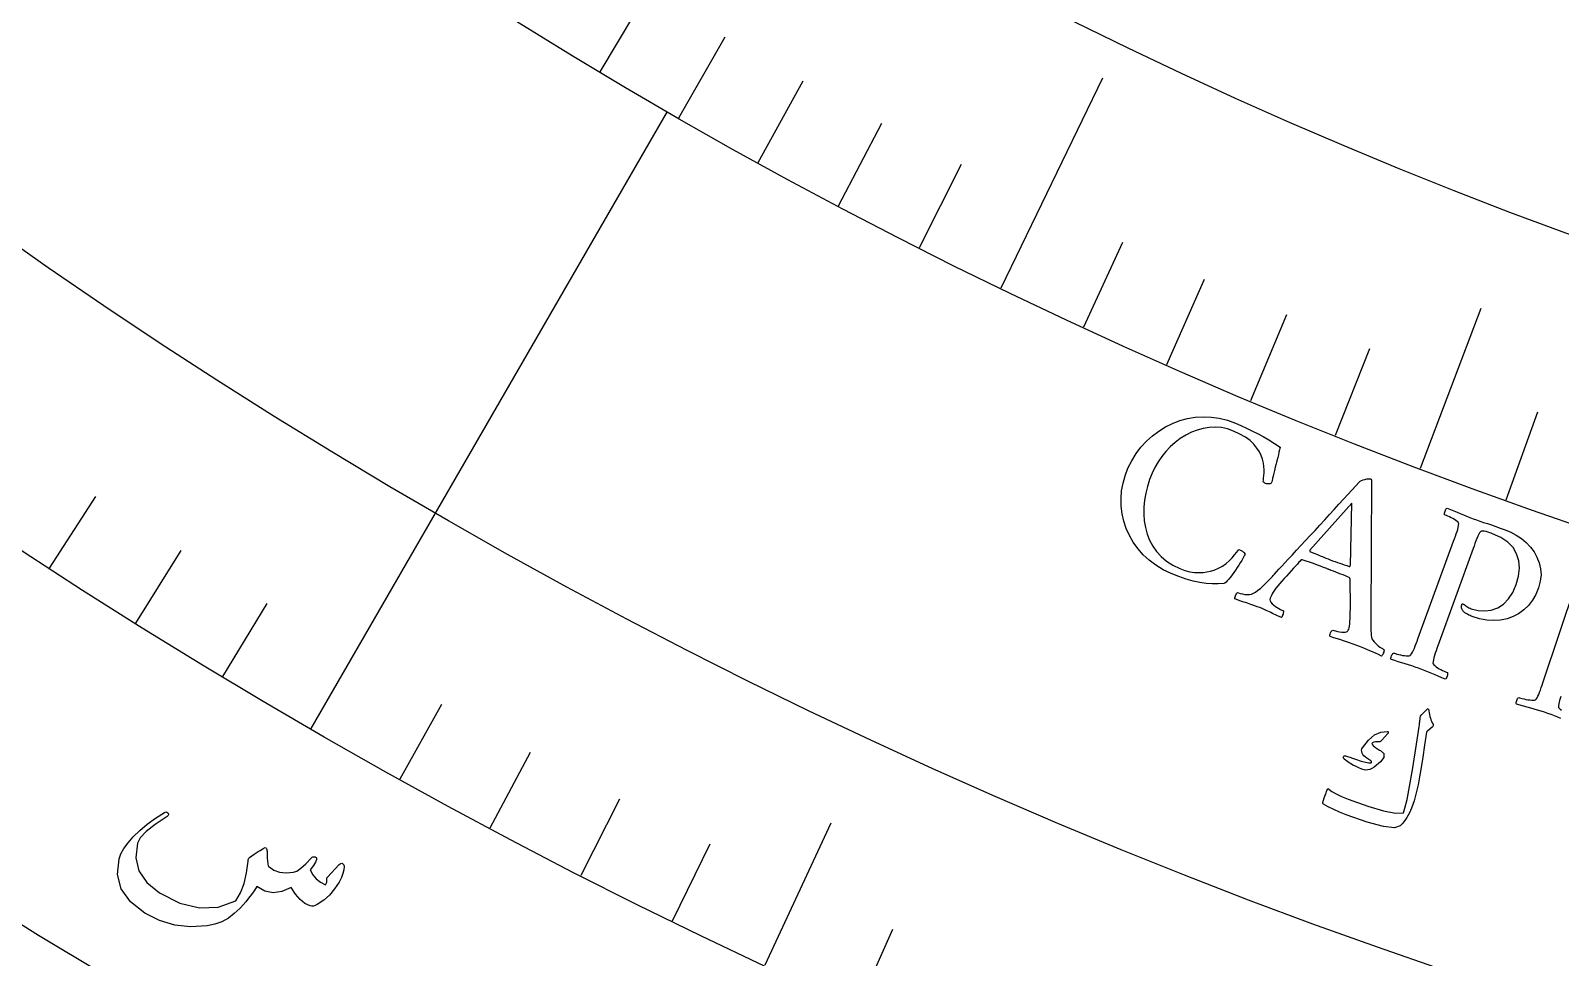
# Model space of a CAD drawing. Header units: millimetres. Extents: x -65 to 65, y -65 to 75.
# Drawn here: x -32.23 to -16.88, y -53.24 to -43.94 of the extents above; entities that cross this region are included whole.
import ezdxf

# ---------------------------------------------------------------- set-up
doc = ezdxf.new("R2010")
doc.units = ezdxf.units.MM
for name, color, linetype in [('CUT_OUTER', 1, 'Continuous'), ('ENGRAVE', 7, 'Continuous'), ('ENGRAVE_FINE', 8, 'Continuous'), ('TEXT', 5, 'Continuous')]:
    doc.layers.add(name, color=color, linetype=linetype)

msp = doc.modelspace()

# ---------------------------------------------------------------- linework, layer by layer
at = {"layer": 'CUT_OUTER'}
msp.add_arc((-0.0001, -0.0002), 64.9998, 178.916906, 2.285404, dxfattribs=at)
at = {"layer": 'ENGRAVE'}
for points in [[(-26.5146, -44.354), (-25.6342, -42.8811)], [(-22.4914, -46.5236), (-21.4729, -44.4168)], [(-29.4125, -50.9439), (-25.8375, -44.7519)], [(-18.2859, -48.3315), (-17.6787, -46.7265)], [(-24.8605, -53.3136), (-24.1957, -51.8879)]]:
    msp.add_lwpolyline(points, dxfattribs=at)
for radius in [63.7, 63.7, 61.9938, 58.825, 58.825, 56.3225, 51.675, 51.675, 48.945]:
    msp.add_circle((0, 0), radius, dxfattribs=at)
at = {"layer": 'ENGRAVE_FINE'}
for points in [[(-25.7261, -44.816), (-25.2601, -44.0042)], [(-24.9293, -45.2641), (-24.4777, -44.4442)], [(-24.1244, -45.6981), (-23.6874, -44.8704)], [(-23.3117, -46.118), (-22.8894, -45.2827)], [(-21.6638, -46.9146), (-21.2714, -46.0649)], [(-20.8292, -47.2911), (-20.4519, -46.4345)], [(-19.9879, -47.6528), (-19.6258, -46.7897)], [(-19.14, -47.9996), (-18.7933, -47.1302)], [(-17.4258, -48.6482), (-17.1102, -47.767)], [(-32.0384, -49.3348), (-31.5711, -48.6152)], [(-31.1725, -49.8864), (-30.7178, -49.1588)], [(-30.2971, -50.4229), (-29.8552, -49.6874)], [(-28.5189, -51.4495), (-28.103, -50.6991)], [(-27.6167, -51.9394), (-27.2139, -51.1818)], [(-26.706, -52.4135), (-26.3165, -51.649)], [(-25.7872, -52.8716), (-25.4111, -52.1004)], [(-23.9263, -53.7393), (-23.5773, -52.9555)]]:
    msp.add_lwpolyline(points, dxfattribs=at)
at = {"layer": 'TEXT'}
for points in [[(-20.142, -47.8807), (-20.0876, -47.9042), (-20.0324, -47.9293), (-19.9764, -47.9561), (-19.9195, -47.9844), (-19.8625, -48.0148), (-19.8059, -48.0476), (-19.7499, -48.0828), (-19.6943, -48.1205), (-19.695, -48.1236), (-19.6971, -48.1331), (-19.7007, -48.1489), (-19.7057, -48.1711), (-19.7118, -48.1974), (-19.7185, -48.2258), (-19.7259, -48.2563), (-19.734, -48.2889), (-19.7423, -48.3217), (-19.75, -48.3531), (-19.7573, -48.383), (-19.7642, -48.4113), (-19.7702, -48.4361), (-19.7751, -48.455), (-19.7787, -48.4683), (-19.7812, -48.4758), (-19.7831, -48.4804), (-19.7873, -48.4841), (-19.7937, -48.4869), (-19.8024, -48.4887), (-19.8122, -48.4894), (-19.8218, -48.4889), (-19.8312, -48.487), (-19.8404, -48.484), (-19.8479, -48.4804), (-19.8545, -48.4762), (-19.8601, -48.4713), (-19.8649, -48.4658), (-19.862, -48.4502), (-19.8593, -48.4304), (-19.8567, -48.4065), (-19.8543, -48.3785), (-19.8535, -48.3474), (-19.8559, -48.3144), (-19.8614, -48.2795), (-19.87, -48.2425), (-19.8832, -48.2046), (-19.9021, -48.1669), (-19.9268, -48.1292), (-19.9574, -48.0916), (-19.9952, -48.0552), (-20.0419, -48.021), (-20.0974, -47.9889), (-20.1617, -47.959), (-20.2226, -47.9375), (-20.2836, -47.9241), (-20.3448, -47.9189), (-20.4063, -47.9219), (-20.4671, -47.9321), (-20.5265, -47.9486), (-20.5845, -47.9714), (-20.6412, -48.0005), (-20.6956, -48.0349), (-20.747, -48.0738), (-20.7953, -48.1169), (-20.8405, -48.1645), (-20.8819, -48.2153), (-20.9188, -48.2683), (-20.951, -48.3234), (-20.9786, -48.3807), (-21.0046, -48.4466), (-21.0259, -48.5138), (-21.0425, -48.5825), (-21.0544, -48.6524), (-21.061, -48.7225), (-21.0616, -48.7917), (-21.0563, -48.8598), (-21.045, -48.9269), (-21.0273, -48.9918), (-21.0026, -49.0536), (-20.9711, -49.1122), (-20.9326, -49.1676), (-20.8867, -49.2186), (-20.8326, -49.2639), (-20.7705, -49.3036), (-20.7003, -49.3376), (-20.6493, -49.3566), (-20.6004, -49.3699), (-20.5538, -49.3775), (-20.5095, -49.3794), (-20.4675, -49.3771), (-20.4279, -49.372), (-20.3908, -49.3643), (-20.3562, -49.3537), (-20.3122, -49.3358), (-20.2721, -49.3142), (-20.236, -49.2889), (-20.2039, -49.2599), (-20.1753, -49.2298), (-20.15, -49.2011), (-20.128, -49.1737), (-20.1093, -49.1477), (-20.0898, -49.1549), (-20.0727, -49.1653), (-20.0578, -49.1788), (-20.0452, -49.1954), (-20.0498, -49.2053), (-20.0571, -49.2188), (-20.0671, -49.236), (-20.0797, -49.2568), (-20.094, -49.2798), (-20.1092, -49.3037), (-20.1253, -49.3284), (-20.1422, -49.3539), (-20.1594, -49.379), (-20.1762, -49.4023), (-20.1927, -49.424), (-20.2088, -49.4439), (-20.2238, -49.4611), (-20.2368, -49.4743), (-20.2479, -49.4835), (-20.257, -49.4889), (-20.3149, -49.493), (-20.3747, -49.4925), (-20.4364, -49.4875), (-20.5, -49.4779), (-20.5663, -49.4634), (-20.6363, -49.4435), (-20.7098, -49.4183), (-20.7869, -49.3878), (-20.8672, -49.3497), (-20.9407, -49.3055), (-21.0076, -49.2554), (-21.0678, -49.1995), (-21.121, -49.1388), (-21.167, -49.0747), (-21.2057, -49.0071), (-21.2373, -48.9362), (-21.2614, -48.8629), (-21.2781, -48.7885), (-21.2874, -48.7128), (-21.2892, -48.6359), (-21.2834, -48.5589), (-21.2699, -48.4826), (-21.2488, -48.4072), (-21.22, -48.3325), (-21.1824, -48.2565), (-21.139, -48.1858), (-21.0898, -48.1207), (-21.0348, -48.0609), (-20.975, -48.007), (-20.9114, -47.9593), (-20.8442, -47.9177), (-20.7732, -47.8823), (-20.6994, -47.8539), (-20.6235, -47.8332), (-20.5456, -47.8203), (-20.4657, -47.8151), (-20.3848, -47.8182), (-20.3039, -47.8302), (-20.2229, -47.851), (-20.142, -47.8807)], [(-19.7749, -49.4202), (-19.7721, -49.4172), (-19.7637, -49.4083), (-19.7497, -49.3933), (-19.7302, -49.3723), (-19.7059, -49.3461), (-19.6777, -49.3157), (-19.6456, -49.2809), (-19.6096, -49.2417), (-19.5705, -49.1993), (-19.5291, -49.1546), (-19.4853, -49.1076), (-19.4392, -49.0584), (-19.3917, -49.0076), (-19.3437, -48.956), (-19.2954, -48.9035), (-19.2466, -48.8501), (-19.198, -48.7969), (-19.1505, -48.7448), (-19.104, -48.6938), (-19.0584, -48.6439), (-19.0148, -48.596), (-18.9738, -48.5511), (-18.9354, -48.5091), (-18.8998, -48.4702), (-18.8902, -48.4629), (-18.8776, -48.4561), (-18.8621, -48.4497), (-18.8437, -48.4438), (-18.8253, -48.4393), (-18.8098, -48.4369), (-18.7974, -48.4367), (-18.788, -48.4387), (-18.7859, -48.4396), (-18.7844, -48.4404), (-18.7833, -48.4412), (-18.7827, -48.4421), (-18.7822, -48.443), (-18.7813, -48.4443), (-18.78, -48.4459), (-18.7784, -48.4478), (-18.7839, -49.84), (-18.7836, -49.9088), (-18.783, -49.9603), (-18.7823, -49.9946), (-18.7815, -50.0115), (-18.7789, -50.0267), (-18.7732, -50.042), (-18.7643, -50.0575), (-18.7523, -50.0731), (-18.7385, -50.0882), (-18.7242, -50.1019), (-18.7094, -50.1144), (-18.6941, -50.1255), (-18.6799, -50.1349), (-18.6684, -50.1421), (-18.6596, -50.1471), (-18.6536, -50.1499), (-18.6521, -50.158), (-18.6526, -50.1672), (-18.6553, -50.1775), (-18.66, -50.1888), (-18.6652, -50.1994), (-18.6696, -50.2075), (-18.673, -50.2131), (-18.6756, -50.2163), (-18.708, -50.2016), (-18.7388, -50.1877), (-18.7678, -50.1746), (-18.7951, -50.1623), (-18.823, -50.1501), (-18.8536, -50.1374), (-18.8871, -50.124), (-18.9234, -50.1101), (-18.9618, -50.0958), (-18.997, -50.0832), (-19.0289, -50.0723), (-19.0577, -50.0632), (-19.0865, -50.0543), (-19.1188, -50.0442), (-19.1545, -50.033), (-19.1936, -50.0206), (-19.1955, -50.0135), (-19.1955, -50.0051), (-19.1934, -49.9956), (-19.1893, -49.9848), (-19.1841, -49.9744), (-19.1785, -49.9662), (-19.1725, -49.9602), (-19.1662, -49.9562), (-19.154, -49.9603), (-19.1385, -49.9645), (-19.1196, -49.9688), (-19.0974, -49.9732), (-19.0751, -49.9766), (-19.0561, -49.978), (-19.0404, -49.9772), (-19.0279, -49.9744), (-19.0217, -49.9704), (-19.016, -49.9642), (-19.0108, -49.9559), (-19.0061, -49.9453), (-19.0023, -49.9326), (-18.9991, -49.9156), (-18.9964, -49.8942), (-18.9942, -49.8684), (-18.9925, -49.8394), (-18.9912, -49.8085), (-18.9903, -49.7755), (-18.9897, -49.7406), (-18.9895, -49.7049), (-18.9894, -49.6696), (-18.9894, -49.6348), (-18.9896, -49.6004), (-18.9899, -49.5677), (-18.9901, -49.5381), (-18.9903, -49.5114), (-18.9905, -49.4878), (-18.9907, -49.4684), (-18.9908, -49.4546), (-18.9909, -49.4463), (-18.9909, -49.4436), (-18.9911, -49.4432), (-18.9916, -49.442), (-18.9925, -49.4399), (-18.9937, -49.4371), (-18.9953, -49.4342), (-18.997, -49.4318), (-18.999, -49.4301), (-19.0012, -49.4289), (-19.0193, -49.4208), (-19.0395, -49.4122), (-19.0618, -49.4031), (-19.0862, -49.3935), (-19.1113, -49.3838), (-19.1355, -49.3744), (-19.1589, -49.3653), (-19.1814, -49.3566), (-19.1872, -49.3543), (-19.193, -49.3521), (-19.1987, -49.3498), (-19.2045, -49.3476), (-19.2102, -49.3454), (-19.2156, -49.3433), (-19.2206, -49.3413), (-19.2254, -49.3395), (-19.2589, -49.3265), (-19.2898, -49.3146), (-19.3182, -49.3039), (-19.344, -49.2944), (-19.3704, -49.285), (-19.4004, -49.2746), (-19.4341, -49.2633), (-19.4713, -49.251), (-19.4727, -49.2507), (-19.4746, -49.2507), (-19.4769, -49.251), (-19.4797, -49.2517), (-19.4823, -49.2524), (-19.4842, -49.2529), (-19.4853, -49.2533), (-19.4857, -49.2534), (-19.4879, -49.2558), (-19.4946, -49.2632), (-19.5058, -49.2756), (-19.5214, -49.2929), (-19.5401, -49.3136), (-19.5606, -49.3361), (-19.5828, -49.3604), (-19.6068, -49.3865), (-19.6311, -49.4132), (-19.6543, -49.4391), (-19.6763, -49.4644), (-19.6973, -49.4888), (-19.7178, -49.5129), (-19.7356, -49.5353), (-19.7506, -49.5562), (-19.7628, -49.5755), (-19.7728, -49.5932), (-19.7813, -49.6091), (-19.7882, -49.6233), (-19.7936, -49.6358), (-19.7961, -49.6488), (-19.7937, -49.6623), (-19.7861, -49.6763), (-19.7736, -49.6908), (-19.7581, -49.7049), (-19.7417, -49.7179), (-19.7246, -49.7296), (-19.7066, -49.7402), (-19.69, -49.7491), (-19.6768, -49.756), (-19.6669, -49.7609), (-19.6606, -49.7638), (-19.6598, -49.7682), (-19.6602, -49.7749), (-19.662, -49.7841), (-19.665, -49.7955), (-19.6688, -49.8072), (-19.6728, -49.8169), (-19.677, -49.8247), (-19.6815, -49.8306), (-19.7025, -49.821), (-19.7219, -49.812), (-19.7396, -49.8036), (-19.7558, -49.7958), (-19.7711, -49.7884), (-19.7864, -49.781), (-19.8018, -49.7735), (-19.8171, -49.7661), (-19.8337, -49.7583), (-19.8529, -49.7498), (-19.8747, -49.7406), (-19.8991, -49.7307), (-19.9239, -49.7209), (-19.9467, -49.7123), (-19.9675, -49.7047), (-19.9865, -49.6983), (-20.0045, -49.6924), (-20.0224, -49.6865), (-20.0404, -49.6806), (-20.0584, -49.6747), (-20.0775, -49.6683), (-20.099, -49.661), (-20.1228, -49.6527), (-20.1489, -49.6434), (-20.1495, -49.6391), (-20.1486, -49.6325), (-20.146, -49.6237), (-20.1419, -49.6126), (-20.137, -49.6014), (-20.1321, -49.592), (-20.1274, -49.5845), (-20.1227, -49.5787), (-20.1101, -49.583), (-20.0934, -49.5876), (-20.0725, -49.5922), (-20.0474, -49.5971), (-20.022, -49.6003), (-20.0002, -49.6003), (-19.982, -49.597), (-19.9674, -49.5903), (-19.9415, -49.5744), (-19.9164, -49.5567), (-19.892, -49.5372), (-19.8685, -49.5158), (-19.8453, -49.4931), (-19.822, -49.4696), (-19.7985, -49.4453), (-19.7749, -49.4202)], [(-18.9745, -48.6821), (-19.3959, -49.1547), (-19.3959, -49.155), (-19.3961, -49.156), (-19.3963, -49.1575), (-19.3966, -49.1598), (-19.3967, -49.1621), (-19.3965, -49.1638), (-19.3959, -49.1651), (-19.3949, -49.1658), (-19.3723, -49.176), (-19.3475, -49.1868), (-19.3204, -49.1984), (-19.2912, -49.2106), (-19.2622, -49.2225), (-19.2363, -49.2331), (-19.2133, -49.2423), (-19.1933, -49.2502), (-19.1673, -49.2602), (-19.1424, -49.2693), (-19.1188, -49.2777), (-19.0963, -49.2852), (-19.074, -49.2925), (-19.0506, -49.3003), (-19.0261, -49.3083), (-19.0007, -49.3168), (-18.9985, -49.3173), (-18.9964, -49.3168), (-18.9945, -49.3155), (-18.9927, -49.3132), (-18.9912, -49.3109), (-18.9901, -49.3092), (-18.9895, -49.3082), (-18.9893, -49.3078)], [(-17.1025, -49.5319), (-17.1297, -49.598), (-17.1633, -49.6571), (-17.2034, -49.7091), (-17.2499, -49.7542), (-17.3018, -49.7916), (-17.358, -49.8209), (-17.4185, -49.8421), (-17.4832, -49.8551), (-17.5512, -49.8596), (-17.6212, -49.8552), (-17.6931, -49.8418), (-17.7671, -49.8196), (-17.7771, -49.8157), (-17.7883, -49.8107), (-17.8008, -49.8046), (-17.8145, -49.7973), (-17.8281, -49.7895), (-17.8399, -49.7816), (-17.8501, -49.7737), (-17.8586, -49.7656), (-17.8605, -49.7617), (-17.8632, -49.7564), (-17.8667, -49.7496), (-17.871, -49.7413), (-17.8746, -49.7321), (-17.8761, -49.7226), (-17.8755, -49.7126), (-17.8728, -49.7022), (-17.8699, -49.6965), (-17.8663, -49.6933), (-17.8619, -49.6927), (-17.8569, -49.6947), (-17.8482, -49.7005), (-17.8394, -49.7066), (-17.8303, -49.7129), (-17.821, -49.7195), (-17.8111, -49.7259), (-17.8003, -49.7319), (-17.7888, -49.7372), (-17.7763, -49.7421), (-17.7081, -49.7599), (-17.6412, -49.764), (-17.5759, -49.7545), (-17.512, -49.7313), (-17.4531, -49.6942), (-17.4024, -49.6432), (-17.36, -49.5782), (-17.3258, -49.4992), (-17.303, -49.4154), (-17.2948, -49.3362), (-17.3011, -49.2614), (-17.3218, -49.1912), (-17.358, -49.1275), (-17.4104, -49.0725), (-17.4791, -49.0262), (-17.5641, -48.9885), (-17.5759, -48.9845), (-17.5905, -48.9797), (-17.608, -48.9743), (-17.6283, -48.9682), (-17.6481, -48.9633), (-17.664, -48.9619), (-17.6762, -48.9638), (-17.6845, -48.9691), (-17.6931, -48.98), (-17.702, -48.9949), (-17.7112, -49.0139), (-17.7207, -49.0369), (-17.7304, -49.062), (-17.7399, -49.0874), (-17.7494, -49.1129), (-17.7588, -49.1386), (-18.1116, -50.1148), (-18.1207, -50.1402), (-18.1293, -50.1647), (-18.1375, -50.1885), (-18.1452, -50.2114), (-18.1517, -50.2331), (-18.1565, -50.2531), (-18.1596, -50.2714), (-18.1608, -50.288), (-18.1588, -50.2952), (-18.153, -50.3034), (-18.1437, -50.3126), (-18.1306, -50.3228), (-18.1154, -50.3331), (-18.0995, -50.3429), (-18.0828, -50.3521), (-18.0655, -50.3608), (-18.0491, -50.3684), (-18.0354, -50.3745), (-18.0243, -50.3793), (-18.0159, -50.3825), (-18.0147, -50.3892), (-18.0149, -50.3974), (-18.0164, -50.4072), (-18.0193, -50.4184), (-18.0233, -50.4292), (-18.028, -50.4378), (-18.0333, -50.4442), (-18.0394, -50.4483), (-18.0738, -50.4334), (-18.1074, -50.419), (-18.1404, -50.4049), (-18.1727, -50.3912), (-18.2049, -50.3778), (-18.2377, -50.3647), (-18.2711, -50.3518), (-18.3051, -50.3392), (-18.3383, -50.3274), (-18.3719, -50.3159), (-18.4058, -50.3047), (-18.4399, -50.294), (-18.4745, -50.2834), (-18.5096, -50.2727), (-18.5451, -50.262), (-18.5811, -50.2513), (-18.5831, -50.2442), (-18.5832, -50.2359), (-18.5812, -50.2263), (-18.5773, -50.2155), (-18.5723, -50.205), (-18.5673, -50.1966), (-18.5621, -50.1901), (-18.5569, -50.1858), (-18.5484, -50.1887), (-18.5368, -50.1922), (-18.5224, -50.1963), (-18.5049, -50.201), (-18.486, -50.2055), (-18.4671, -50.2092), (-18.4482, -50.2121), (-18.4294, -50.2141), (-18.4125, -50.2148), (-18.3995, -50.2138), (-18.3904, -50.211), (-18.3851, -50.2064), (-18.3754, -50.1929), (-18.3659, -50.1769), (-18.3568, -50.1585), (-18.3479, -50.1377), (-18.3391, -50.1152), (-18.3301, -50.0917), (-18.3209, -50.0674), (-18.3116, -50.042), (-17.954, -49.0649), (-17.9448, -49.0395), (-17.936, -49.0147), (-17.9276, -48.9907), (-17.9196, -48.9673), (-17.9127, -48.9451), (-17.9076, -48.9248), (-17.9044, -48.9063), (-17.9029, -48.8897), (-17.9036, -48.8819), (-17.9085, -48.8737), (-17.9175, -48.8649), (-17.9308, -48.8555), (-17.9464, -48.8461), (-17.9624, -48.8369), (-17.9788, -48.8281), (-17.9957, -48.8197), (-18.0116, -48.8121), (-18.0249, -48.8059), (-18.0356, -48.8012), (-18.0438, -48.798), (-18.0448, -48.7913), (-18.0444, -48.7831), (-18.0427, -48.7734), (-18.0397, -48.7622), (-18.0356, -48.7514), (-18.0309, -48.7429), (-18.0255, -48.7365), (-18.0195, -48.7324), (-17.9858, -48.7463), (-17.9526, -48.7601), (-17.9199, -48.7739), (-17.8877, -48.7876), (-17.8556, -48.8011), (-17.8236, -48.8141), (-17.7915, -48.8265), (-17.7594, -48.8385), (-17.7254, -48.8506), (-17.69, -48.863), (-17.6532, -48.8754), (-17.615, -48.8881), (-17.5748, -48.9014), (-17.532, -48.9159), (-17.4865, -48.9317), (-17.4383, -48.9487), (-17.3802, -48.9728), (-17.3255, -49.0023), (-17.2742, -49.0374), (-17.2263, -49.078), (-17.1833, -49.1232), (-17.1471, -49.1721), (-17.1177, -49.2247), (-17.0949, -49.281), (-17.0809, -49.3404), (-17.0774, -49.402), (-17.0846, -49.4658), (-17.1025, -49.5319)], [(-18.2013, -50.766), (-18.1988, -50.7853), (-18.1955, -50.8039), (-18.1916, -50.8217), (-18.187, -50.8389), (-18.1816, -50.8553), (-18.1753, -50.8711), (-18.1681, -50.8862), (-18.1601, -50.9007), (-18.1577, -50.9081), (-18.1586, -50.9154), (-18.1629, -50.9226), (-18.1704, -50.9296), (-18.2137, -50.9656), (-18.2181, -50.9696), (-18.2215, -50.9731), (-18.2238, -50.9761), (-18.2251, -50.9787), (-18.2445, -51.1108), (-18.2627, -51.2299), (-18.2798, -51.336), (-18.2958, -51.4291), (-18.3108, -51.5091), (-18.3249, -51.5758), (-18.3381, -51.6292), (-18.3504, -51.6693), (-18.3769, -51.7438), (-18.3866, -51.767), (-18.3975, -51.7898), (-18.4096, -51.8124), (-18.4229, -51.8346), (-18.4374, -51.8565), (-18.4533, -51.878), (-18.4706, -51.8991), (-18.4893, -51.9198), (-18.5481, -51.9394), (-18.6583, -51.9275), (-18.8196, -51.8838), (-19.0318, -51.8077), (-19.097, -51.7811), (-19.1567, -51.7547), (-19.2109, -51.7286), (-19.2595, -51.7028), (-19.2634, -51.6991), (-19.2657, -51.6949), (-19.2662, -51.6903), (-19.2651, -51.6852), (-19.2578, -51.6615), (-19.251, -51.64), (-19.2448, -51.6207), (-19.239, -51.6036), (-19.2336, -51.5885), (-19.2286, -51.5752), (-19.2239, -51.5637), (-19.2196, -51.554), (-19.2169, -51.5486), (-19.2137, -51.5463), (-19.2101, -51.5468), (-19.2062, -51.5504), (-19.1747, -51.5742), (-19.1319, -51.5991), (-19.0778, -51.6248), (-19.0123, -51.6514), (-18.8142, -51.7238), (-18.6556, -51.7706), (-18.5369, -51.7921), (-18.458, -51.7887), (-18.4416, -51.7423), (-18.4211, -51.6549), (-18.3962, -51.5263), (-18.3671, -51.3566), (-18.3389, -51.1863), (-18.318, -51.0573), (-18.3045, -50.9696), (-18.2983, -50.9233), (-18.297, -50.9105), (-18.2957, -50.8985), (-18.2946, -50.8873), (-18.2935, -50.877), (-18.2925, -50.8676), (-18.2917, -50.8592), (-18.2911, -50.8518), (-18.2906, -50.8454), (-18.2887, -50.8318), (-18.2847, -50.8197), (-18.2787, -50.8088), (-18.2706, -50.7994), (-18.2215, -50.7519), (-18.2178, -50.7488), (-18.2144, -50.7471), (-18.2112, -50.7469), (-18.2084, -50.748), (-18.2055, -50.7513), (-18.2034, -50.7554), (-18.202, -50.7603), (-18.2013, -50.766)], [(-18.6163, -50.9729), (-18.6136, -50.9743), (-18.6116, -50.9764), (-18.6103, -50.979), (-18.6095, -50.9823), (-18.6098, -50.9848), (-18.6106, -50.9875), (-18.6118, -50.9902), (-18.6134, -50.9929), (-18.6743, -51.0617), (-18.6811, -51.0685), (-18.6875, -51.0733), (-18.6933, -51.0761), (-18.6986, -51.0769), (-18.7194, -51.0754), (-18.7381, -51.0766), (-18.7546, -51.0806), (-18.7689, -51.0873), (-18.7729, -51.092), (-18.7723, -51.0989), (-18.7669, -51.108), (-18.7567, -51.1192), (-18.7494, -51.1253), (-18.7417, -51.1312), (-18.7337, -51.137), (-18.7253, -51.1428), (-18.7164, -51.1485), (-18.707, -51.1542), (-18.6971, -51.1599), (-18.6867, -51.1655), (-18.6543, -51.1955), (-18.6541, -51.2328), (-18.6859, -51.2776), (-18.7501, -51.3297), (-18.7737, -51.3435), (-18.7954, -51.3531), (-18.8151, -51.3585), (-18.8329, -51.3596), (-18.851, -51.3569), (-18.8747, -51.3498), (-18.9041, -51.3382), (-18.9392, -51.3222), (-18.9569, -51.3136), (-18.9735, -51.3048), (-18.9889, -51.2958), (-19.0031, -51.2865), (-19.0164, -51.2773), (-19.0286, -51.2684), (-19.0399, -51.2599), (-19.0503, -51.2518), (-19.0561, -51.245), (-19.0595, -51.2384), (-19.0607, -51.2321), (-19.0596, -51.2259), (-19.0564, -51.2203), (-19.052, -51.2171), (-19.0463, -51.2163), (-19.0394, -51.2179), (-19.0179, -51.2243), (-18.9936, -51.2319), (-18.9666, -51.2407), (-18.9368, -51.2508), (-18.8812, -51.2695), (-18.837, -51.282), (-18.8042, -51.2883), (-18.7829, -51.2885), (-18.7798, -51.2876), (-18.7776, -51.2857), (-18.7763, -51.2828), (-18.776, -51.279), (-18.7765, -51.2763), (-18.7782, -51.2734), (-18.7811, -51.2703), (-18.7853, -51.267), (-18.8251, -51.2403), (-18.8414, -51.2283), (-18.8545, -51.2157), (-18.8645, -51.2026), (-18.8712, -51.189), (-18.8757, -51.1742), (-18.8764, -51.1603), (-18.8735, -51.1475), (-18.8668, -51.1355), (-18.8079, -51.06), (-18.7465, -51.0078), (-18.6826, -50.9787), (-18.6163, -50.9729)], [(-29.1305, -52.3073), (-29.122, -52.3003), (-29.1138, -52.2964), (-29.1061, -52.2957), (-29.0987, -52.2981), (-29.0908, -52.3038), (-29.0852, -52.311), (-29.0821, -52.3194), (-29.0814, -52.3292), (-29.084, -52.3613), (-29.0934, -52.3978), (-29.1095, -52.4385), (-29.1324, -52.4836), (-29.1769, -52.5532), (-29.2284, -52.6143), (-29.2869, -52.6667), (-29.3524, -52.7105), (-29.3714, -52.7193), (-29.3896, -52.7241), (-29.4069, -52.725), (-29.4234, -52.722), (-29.4754, -52.6972), (-29.5244, -52.6581), (-29.5705, -52.6048), (-29.6136, -52.5373), (-29.7054, -52.579), (-29.7934, -52.5914), (-29.8775, -52.5746), (-29.9575, -52.5286), (-29.9846, -52.5701), (-30.012, -52.6093), (-30.0396, -52.6462), (-30.0674, -52.6808), (-30.0956, -52.7133), (-30.1243, -52.744), (-30.1535, -52.7729), (-30.1832, -52.8), (-30.2424, -52.8456), (-30.3077, -52.8815), (-30.3793, -52.9078), (-30.457, -52.9244), (-30.6225, -52.934), (-30.7815, -52.9157), (-30.934, -52.8696), (-31.0796, -52.7957), (-31.2252, -52.6813), (-31.3171, -52.552), (-31.3552, -52.4084), (-31.3397, -52.2505), (-31.321, -52.2015), (-31.2909, -52.1484), (-31.2493, -52.0911), (-31.1963, -52.0298), (-31.1323, -51.9662), (-31.0586, -51.9043), (-30.9753, -51.8439), (-30.8826, -51.7851), (-30.876, -51.7819), (-30.8696, -51.7806), (-30.8633, -51.7812), (-30.8572, -51.7838), (-30.8518, -51.7877), (-30.8478, -51.7922), (-30.8452, -51.7972), (-30.8439, -51.8027), (-30.8447, -51.8092), (-30.8471, -51.8151), (-30.8513, -51.8203), (-30.8571, -51.8249), (-30.9779, -51.9048), (-31.0678, -51.9761), (-31.1267, -52.0388), (-31.1544, -52.0932), (-31.172, -52.2392), (-31.1409, -52.3713), (-31.0612, -52.4894), (-30.9328, -52.5933), (-30.7284, -52.6963), (-30.5326, -52.7439), (-30.3457, -52.7362), (-30.168, -52.6734), (-30.1215, -52.5914), (-30.0855, -52.4973), (-30.0598, -52.3913), (-30.0443, -52.2732), (-30.0437, -52.2607), (-30.0414, -52.2505), (-30.0374, -52.2426), (-30.0317, -52.2371), (-30.0077, -52.2207), (-29.9851, -52.2053), (-29.9637, -52.1911), (-29.9437, -52.178), (-29.9251, -52.1662), (-29.9082, -52.1561), (-29.8928, -52.1475), (-29.879, -52.1406), (-29.8722, -52.1383), (-29.8666, -52.1389), (-29.8624, -52.1425), (-29.8596, -52.149), (-29.8587, -52.1533), (-29.8576, -52.1597), (-29.8564, -52.1681), (-29.855, -52.1787), (-29.8538, -52.1913), (-29.8529, -52.2057), (-29.8523, -52.2218), (-29.8522, -52.2399), (-29.851, -52.275), (-29.8483, -52.3016), (-29.844, -52.3196), (-29.8382, -52.3289), (-29.7878, -52.3636), (-29.7296, -52.3847), (-29.6637, -52.3922), (-29.5902, -52.386), (-29.5574, -52.3729), (-29.5162, -52.3442), (-29.4666, -52.3), (-29.4087, -52.2403), (-29.4031, -52.2347), (-29.3967, -52.2309), (-29.3892, -52.229), (-29.3809, -52.229), (-29.3736, -52.2301), (-29.3674, -52.2325), (-29.3624, -52.2364), (-29.3585, -52.2416), (-29.3579, -52.2588), (-29.3685, -52.2845), (-29.3903, -52.3187), (-29.4232, -52.3615), (-29.3962, -52.41), (-29.3615, -52.4513), (-29.3191, -52.4854), (-29.2689, -52.5124), (-29.2612, -52.4971), (-29.2563, -52.4838), (-29.2543, -52.4727), (-29.2551, -52.4636), (-29.2568, -52.4546), (-29.2564, -52.4468), (-29.254, -52.4401), (-29.2496, -52.4345)]]:
    msp.add_lwpolyline(points, close=True, dxfattribs=at)
for points in [[(-16.8773, -50.8417), (-16.9099, -50.8288), (-16.9424, -50.8163), (-16.9756, -50.804), (-17.0093, -50.792), (-17.0436, -50.7802), (-17.0772, -50.7692), (-17.1113, -50.7584), (-17.1458, -50.748), (-17.1807, -50.7379), (-17.2161, -50.728), (-17.2517, -50.7181), (-17.2878, -50.7082), (-17.3241, -50.6984), (-17.3263, -50.6914), (-17.3265, -50.683), (-17.3248, -50.6734), (-17.3212, -50.6625), (-17.3165, -50.6519), (-17.3116, -50.6433), (-17.3067, -50.6368), (-17.3015, -50.6323), (-17.2928, -50.635), (-17.281, -50.6383), (-17.2661, -50.6421), (-17.248, -50.6466), (-17.2284, -50.6508), (-17.2091, -50.6542), (-17.1899, -50.6567), (-17.171, -50.6582), (-17.1541, -50.6585), (-17.1411, -50.6572), (-17.132, -50.6541), (-17.1269, -50.6495), (-17.1175, -50.6357), (-17.1085, -50.6195), (-17.0998, -50.6008), (-17.0914, -50.5798), (-17.0832, -50.5571), (-17.0748, -50.5334), (-17.0662, -50.5088), (-17.0575, -50.4833), (-16.7268, -49.4968)], [(-16.8792, -50.6224), (-16.8855, -50.6424), (-16.8912, -50.6615), (-16.8961, -50.6793), (-16.8997, -50.6958), (-16.902, -50.7109), (-16.903, -50.7246), (-16.9008, -50.7318), (-16.8949, -50.7398), (-16.8853, -50.7488), (-16.872, -50.7586)]]:
    msp.add_lwpolyline(points, dxfattribs=at)

doc.saveas('drawing.dxf')
